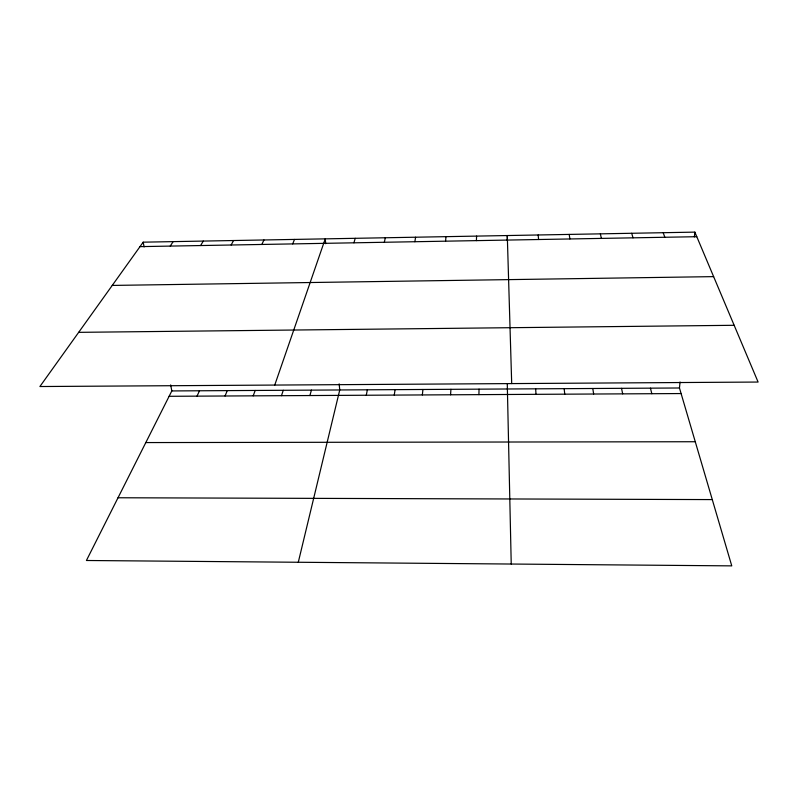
<?xml version="1.0" encoding="UTF-8"?>
<svg xmlns="http://www.w3.org/2000/svg" width="798" height="798" viewBox="0 0 798 798"><rect width="100%" height="100%" fill="white"/><g stroke="black" fill="none" stroke-linecap="round" stroke-linejoin="round"><path stroke-width="1.2" d="M507.279 384.028L511.229 564.036M507.289 240.477L507.289 235.54L511.698 383.589M478.92 394.641L479.039 389.155M476.416 240.637L476.576 236.098M450.561 394.791L450.93 389.314M445.563 241.186L446.002 236.657M170.662 384.905L171.819 390.94L86.423 560.495L731.766 565.872L679.467 387.988L680.066 382.003M694.38 236.926L694.859 232.128L143.191 242.173L39.9 386.531L758.1 382.052L694.859 232.128M422.341 394.94L422.94 389.484M394.252 395.09L395.09 389.643M414.87 241.734L415.588 237.206M366.282 395.239L367.359 389.803M384.327 242.273L385.324 237.764M298.292 562.261L339.749 389.963L339.16 383.848M309.893 395.549L311.439 390.122M353.933 242.821L355.21 238.313M281.475 395.698L283.26 390.292M274.741 385.075L325.245 238.851L325.704 243.709M253.195 395.848L255.2 390.451M292.686 243.909L294.522 239.41M225.036 395.998L227.28 390.611M197.016 396.147L199.49 390.781M261.834 244.457L263.948 239.969M231.141 245.006L233.535 240.527M200.607 245.555L203.271 241.076M170.233 246.093L173.156 241.624M139.999 246.632L696.784 236.697M112.239 285.425L713.631 276.627M78.673 332.347L734.16 325.295M171.819 390.94L679.467 387.988M169.126 396.297L681.103 393.554M145.825 442.571L695.267 441.733M118.024 497.762L712.275 499.588M663.198 232.697L664.824 237.275M631.707 233.275L633.023 237.834M650.44 388.157L651.816 393.713M600.365 233.844L601.383 238.403M621.542 388.327L622.669 393.863M143.191 242.173L144.119 246.951M569.183 234.413L569.912 238.961M592.784 388.496L593.652 394.022M564.146 388.656L564.765 394.182M538.161 234.981L538.59 239.52M535.648 388.826L536.017 394.332"/></g></svg>
